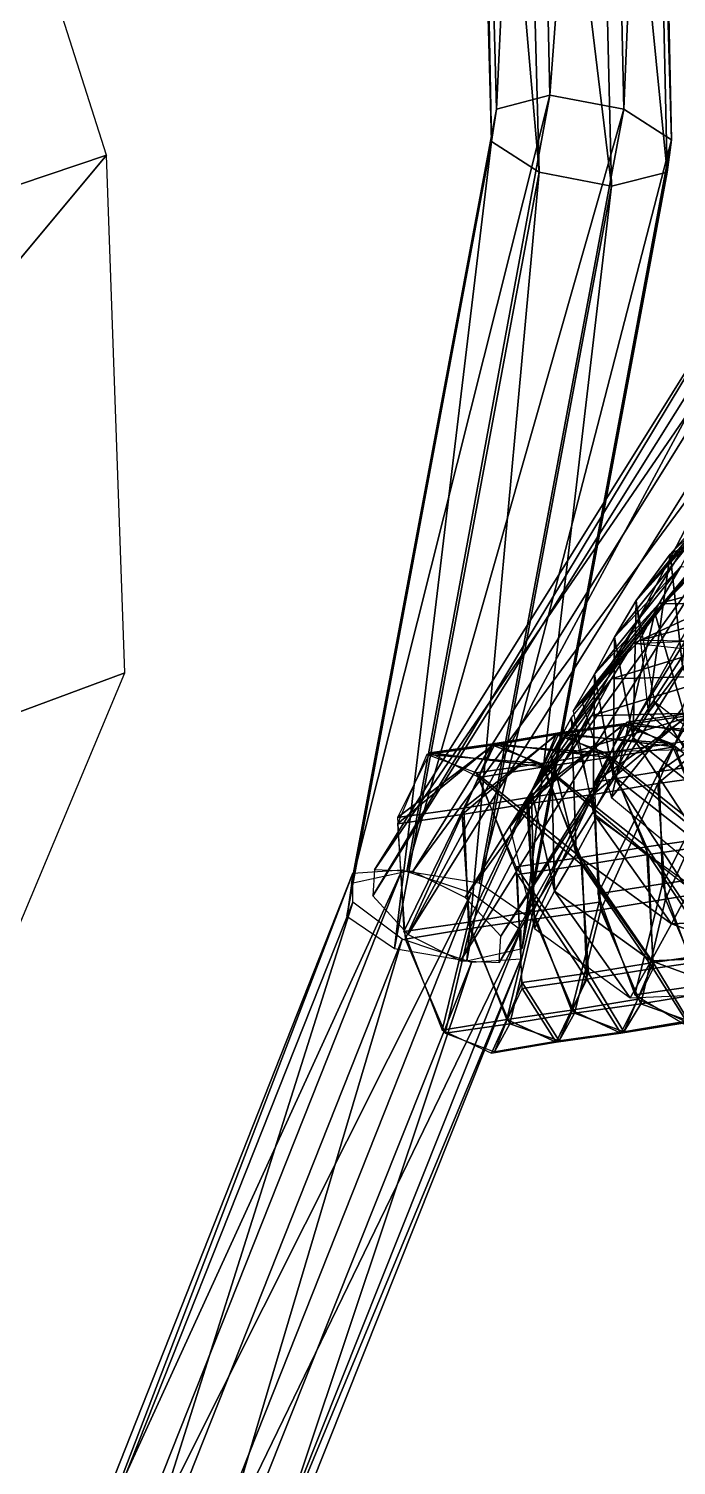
# Model space of a CAD drawing. Extents: x -6.8 to 6.8, y -29 to 29.
# Drawn here: x 0.339 to 1.39, y 4.536 to 6.868 of the extents above; entities that cross this region are included whole.
import ezdxf

# ---------------------------------------------------------------- set-up
doc = ezdxf.new("R2010")
doc.units = 0

msp = doc.modelspace()

# ---------------------------------------------------------------- linework, layer by layer
at = {"layer": 'flower_stems1', "color": 3}
for points in [[(1.35504, 5.91979, 4.92504), (1.59356, 6.1723, 4.9483), (1.43756, 6.01733, 5.06756)], [(1.35504, 5.91979, 4.92504), (1.53503, 6.10229, 4.78253), (1.59356, 6.1723, 4.9483)], [(1.38006, 6.01483, 4.61505), (1.54504, 6.1773, 4.40008), (1.49755, 6.14733, 4.68682)], [(1.38006, 6.01483, 4.61505), (1.41754, 6.03479, 4.37005), (1.54504, 6.1773, 4.40008)], [(1.32513, 5.93981, 4.84753), (1.49755, 6.14733, 4.68682), (1.44006, 6.07232, 4.92004)], [(1.32513, 5.93981, 4.84753), (1.38006, 6.01483, 4.61505), (1.49755, 6.14733, 4.68682)], [(1.40002, 5.76483, 4.82257), (1.53503, 6.10229, 4.78253), (1.35504, 5.91979, 4.92504)], [(1.29003, 5.87982, 4.93981), (1.43005, 6.0548, 4.9555), (1.39752, 5.99481, 5.05004)], [(1.29003, 5.87982, 4.93981), (1.32513, 5.93981, 4.84753), (1.43005, 6.0548, 4.9555)], [(1.23754, 5.77484, 5.09008), (1.43756, 6.01733, 5.06756), (1.32006, 5.86981, 5.23504)], [(1.23754, 5.77484, 5.09008), (1.35504, 5.91979, 4.92504), (1.43756, 6.01733, 5.06756)], [(1.32006, 5.86981, 5.23504), (1.43756, 6.01733, 5.06756), (1.60003, 5.99981, 5.16754)], [(1.40002, 5.83233, 4.56005), (1.41754, 6.03479, 4.37005), (1.38006, 6.01483, 4.61505)], [(1.25756, 5.81982, 5.03503), (1.29003, 5.87982, 4.93981), (1.39752, 5.99481, 5.05004)], [(1.25756, 5.81982, 5.03503), (1.39752, 5.99481, 5.05004), (1.36254, 5.93481, 5.14508)], [(1.32006, 5.86981, 5.23504), (1.60003, 5.99981, 5.16754), (1.48254, 5.85229, 5.33258)], [(1.34454, 5.75732, 4.79254), (1.38006, 6.01483, 4.61505), (1.32513, 5.93981, 4.84753)], [(1.34454, 5.75732, 4.79254), (1.40002, 5.83233, 4.56005), (1.38006, 6.01483, 4.61505)], [(1.36254, 5.93481, 5.14508), (1.39752, 5.99481, 5.05004), (1.57806, 5.9923, 5.11505)], [(1.36254, 5.93481, 5.14508), (1.57806, 5.9923, 5.11505), (1.54254, 5.93231, 5.20721)], [(1.22253, 5.75982, 5.13006), (1.36254, 5.93481, 5.14508), (1.33056, 5.87481, 5.24005)], [(1.22253, 5.75982, 5.13006), (1.25756, 5.81982, 5.03503), (1.36254, 5.93481, 5.14508)], [(1.32006, 5.71655, 4.84753), (1.32513, 5.93981, 4.84753), (1.29003, 5.87982, 4.93981)], [(1.32006, 5.71655, 4.84753), (1.35504, 5.77484, 4.75256), (1.32513, 5.93981, 4.84753)], [(1.33056, 5.87481, 5.24005), (1.36254, 5.93481, 5.14508), (1.54254, 5.93231, 5.20721)], [(1.33056, 5.87481, 5.24005), (1.54254, 5.93231, 5.20721), (1.51007, 5.87231, 5.30255)], [(1.28503, 5.61981, 4.98754), (1.35504, 5.91979, 4.92504), (1.23754, 5.77484, 5.09008)], [(1.28503, 5.61981, 4.98754), (1.40002, 5.76483, 4.82257), (1.35504, 5.91979, 4.92504)], [(1.28753, 5.65484, 4.94128), (1.29003, 5.87982, 4.93981), (1.25756, 5.81982, 5.03503)], [(1.28503, 5.81231, 5.32757), (1.32006, 5.86981, 5.23504), (1.49755, 5.87731, 5.30004)], [(1.28503, 5.81231, 5.32757), (1.49755, 5.87731, 5.30004), (1.46502, 5.81732, 5.39508)], [(1.28753, 5.65484, 4.94128), (1.32006, 5.71655, 4.84753), (1.29003, 5.87982, 4.93981)], [(1.18756, 5.68981, 5.21752), (1.32006, 5.86981, 5.23504), (1.28503, 5.81231, 5.32757)], [(1.18756, 5.68981, 5.21752), (1.22003, 5.74981, 5.12255), (1.32006, 5.86981, 5.23504)], [(1.48754, 5.63232, 4.78503), (1.40002, 5.83233, 4.56005), (1.34454, 5.75732, 4.79254)], [(1.15502, 5.62982, 5.31256), (1.18756, 5.68981, 5.21752), (1.28503, 5.81231, 5.32757)], [(1.15502, 5.62982, 5.31256), (1.28503, 5.81231, 5.32757), (1.25256, 5.75231, 5.42254)], [(1.25506, 5.59478, 5.03753), (1.25756, 5.81982, 5.03503), (1.22253, 5.75982, 5.13006)], [(1.25256, 5.75231, 5.42254), (1.46502, 5.81732, 5.39508), (1.43255, 5.75732, 5.49005)], [(1.25256, 5.75231, 5.42254), (1.28503, 5.81231, 5.32757), (1.46502, 5.81732, 5.39508)], [(1.25506, 5.59478, 5.03753), (1.28753, 5.65484, 4.94128), (1.25756, 5.81982, 5.03503)], [(1.43255, 5.49731, 4.98504), (1.40002, 5.76483, 4.82257), (1.28503, 5.61981, 4.98754)], [(1.47003, 5.59729, 4.82757), (1.35504, 5.77484, 4.75256), (1.32006, 5.71655, 4.84753)], [(1.47003, 5.59729, 4.82757), (1.50506, 5.65728, 4.73254), (1.35504, 5.77484, 4.75256)], [(1.36004, 5.64233, 5.2066), (1.51257, 5.76983, 5.31005), (1.40753, 5.75231, 5.35504)], [(1.36004, 5.64233, 5.2066), (1.46502, 5.65728, 5.16253), (1.51257, 5.76983, 5.31005)], [(1.36254, 5.66229, 5.22253), (1.52252, 5.77484, 5.33258), (1.41754, 5.75732, 5.37756)], [(1.36254, 5.66229, 5.22253), (1.46752, 5.6773, 5.17504), (1.52252, 5.77484, 5.33258)], [(1.12005, 5.57232, 5.40502), (1.25256, 5.75231, 5.42254), (1.22003, 5.69232, 5.51757)], [(1.12005, 5.57232, 5.40502), (1.15502, 5.62982, 5.31256), (1.25256, 5.75231, 5.42254)], [(1.14752, 5.6098, 5.30004), (1.25506, 5.62481, 5.25506), (1.30255, 5.7373, 5.40258)], [(1.14752, 5.6098, 5.30004), (1.30255, 5.7373, 5.40258), (1.19506, 5.72204, 5.44708)], [(1.15002, 5.61981, 5.30755), (1.25506, 5.63482, 5.26007), (1.30755, 5.7398, 5.41253)], [(1.15002, 5.61981, 5.30755), (1.30755, 5.7398, 5.41253), (1.20007, 5.72479, 5.46008)], [(1.22753, 5.52734, 5.12756), (1.22003, 5.74981, 5.12255), (1.18756, 5.68981, 5.21752)], [(1.19506, 5.72204, 5.44708), (1.30255, 5.7373, 5.40258), (1.38256, 5.70733, 5.57257)], [(1.20007, 5.72479, 5.46008), (1.30755, 5.7398, 5.41253), (1.38757, 5.70233, 5.58258)], [(1.22003, 5.69232, 5.51757), (1.43255, 5.75732, 5.49005), (1.39752, 5.69732, 5.58508)], [(1.22003, 5.69232, 5.51757), (1.25256, 5.75231, 5.42254), (1.43255, 5.75732, 5.49005)], [(1.22753, 5.52734, 5.12756), (1.26007, 5.58734, 5.03253), (1.22003, 5.74981, 5.12255)], [(1.25506, 5.62481, 5.25506), (1.36004, 5.64233, 5.2066), (1.40753, 5.75231, 5.35504)], [(1.25506, 5.62481, 5.25506), (1.40753, 5.75231, 5.35504), (1.30255, 5.7373, 5.40258)], [(1.25756, 5.64483, 5.26757), (1.36254, 5.66229, 5.22253), (1.41754, 5.75732, 5.37756)], [(1.25756, 5.64483, 5.26757), (1.41754, 5.75732, 5.37756), (1.31005, 5.7423, 5.42504)], [(1.30255, 5.7373, 5.40258), (1.40753, 5.75231, 5.35504), (1.48754, 5.72534, 5.52758)], [(1.30255, 5.7373, 5.40258), (1.48754, 5.72534, 5.52758), (1.38256, 5.70733, 5.57257)], [(1.31005, 5.7423, 5.42504), (1.41754, 5.75732, 5.37756), (1.49755, 5.71179, 5.54504)], [(1.31005, 5.7423, 5.42504), (1.49755, 5.71179, 5.54504), (1.39257, 5.69482, 5.59008)], [(1.04254, 5.59234, 5.34753), (1.19506, 5.72204, 5.44708), (1.09155, 5.70483, 5.49505)], [(1.04254, 5.59234, 5.34753), (1.14752, 5.6098, 5.30004), (1.19506, 5.72204, 5.44708)], [(1.04504, 5.60229, 5.35253), (1.20007, 5.72479, 5.46008), (1.09606, 5.70733, 5.50506)], [(1.04504, 5.60229, 5.35253), (1.15002, 5.61981, 5.30755), (1.20007, 5.72479, 5.46008)], [(1.09155, 5.70483, 5.49505), (1.19506, 5.72204, 5.44708), (1.27502, 5.69232, 5.62005)], [(1.09606, 5.70733, 5.50506), (1.20007, 5.72479, 5.46008), (1.28002, 5.68481, 5.62756)], [(1.19506, 5.72204, 5.44708), (1.38256, 5.70733, 5.57257), (1.27502, 5.69232, 5.62005)], [(1.20007, 5.72479, 5.46008), (1.38757, 5.70233, 5.58258), (1.28002, 5.68481, 5.62756)], [(1.43756, 5.53729, 4.92004), (1.32006, 5.71655, 4.84753), (1.28753, 5.65484, 4.94128)], [(1.43756, 5.53729, 4.92004), (1.47003, 5.59729, 4.82757), (1.32006, 5.71655, 4.84753)], [(1.38256, 5.70733, 5.57257), (1.48754, 5.72534, 5.52758), (1.55255, 5.57232, 5.62255)], [(0.93756, 5.58734, 5.40008), (1.04504, 5.60229, 5.35253), (1.09606, 5.70733, 5.50506)], [(0.93756, 5.58734, 5.40008), (1.09606, 5.70733, 5.50506), (0.99005, 5.69232, 5.55255)], [(0.93756, 5.57733, 5.39257), (1.09155, 5.70483, 5.49505), (0.98504, 5.68981, 5.54003)], [(0.93756, 5.57733, 5.39257), (1.04254, 5.59234, 5.34753), (1.09155, 5.70483, 5.49505)], [(0.98504, 5.68981, 5.54003), (1.09155, 5.70483, 5.49505), (1.17004, 5.6748, 5.66503)], [(0.98504, 5.68981, 5.54003), (1.17004, 5.6748, 5.66503), (1.06506, 5.65979, 5.71081)], [(0.99005, 5.69232, 5.55255), (1.09606, 5.70733, 5.50506), (1.17504, 5.66979, 5.67504)], [(0.99005, 5.69232, 5.55255), (1.17504, 5.66979, 5.67504), (1.07006, 5.65234, 5.72003)], [(1.09155, 5.70483, 5.49505), (1.27502, 5.69232, 5.62005), (1.17004, 5.6748, 5.66503)], [(1.09606, 5.70733, 5.50506), (1.28002, 5.68481, 5.62756), (1.17504, 5.66979, 5.67504)], [(1.19256, 5.46807, 5.22253), (1.18756, 5.68981, 5.21752), (1.15502, 5.62982, 5.31256)], [(1.17004, 5.6748, 5.66503), (1.27502, 5.69232, 5.62005), (1.34155, 5.53979, 5.71282)], [(1.19256, 5.46807, 5.22253), (1.22753, 5.52734, 5.12756), (1.18756, 5.68981, 5.21752)], [(1.27502, 5.69232, 5.62005), (1.38256, 5.70733, 5.57257), (1.44757, 5.5548, 5.66754)], [(1.27502, 5.69232, 5.62005), (1.44757, 5.5548, 5.66754), (1.34155, 5.53979, 5.71282)], [(1.28002, 5.68481, 5.62756), (1.38757, 5.70233, 5.58258), (1.45007, 5.54229, 5.67004)], [(1.38256, 5.70733, 5.57257), (1.55255, 5.57232, 5.62255), (1.44757, 5.5548, 5.66754)], [(1.06506, 5.65979, 5.71081), (1.17004, 5.6748, 5.66503), (1.23504, 5.52233, 5.75756)], [(1.07006, 5.65234, 5.72003), (1.17504, 5.66979, 5.67504), (1.23754, 5.50982, 5.76007)], [(1.17004, 5.6748, 5.66503), (1.34155, 5.53979, 5.71282), (1.23504, 5.52233, 5.75756)], [(1.17504, 5.66979, 5.67504), (1.28002, 5.68481, 5.62756), (1.34429, 5.52734, 5.71453)], [(1.17504, 5.66979, 5.67504), (1.34429, 5.52734, 5.71453), (1.23754, 5.50982, 5.76007)], [(1.28002, 5.68481, 5.62756), (1.45007, 5.54229, 5.67004), (1.34429, 5.52734, 5.71453)], [(1.36755, 5.47955, 5.16754), (1.46752, 5.6773, 5.17504), (1.36254, 5.66229, 5.22253)], [(1.36755, 5.47955, 5.16754), (1.47253, 5.49481, 5.12005), (1.46752, 5.6773, 5.17504)], [(1.06506, 5.65979, 5.71081), (1.23504, 5.52233, 5.75756), (1.13006, 5.50732, 5.80505)], [(1.07006, 5.65234, 5.72003), (1.23754, 5.50982, 5.76007), (1.13256, 5.49481, 5.80505)], [(1.40252, 5.47955, 5.01507), (1.28753, 5.65484, 4.94128), (1.25506, 5.59478, 5.03753)], [(1.26757, 5.43731, 5.21752), (1.36004, 5.64233, 5.2066), (1.25506, 5.62481, 5.25506)], [(1.26257, 5.46356, 5.21258), (1.36254, 5.66229, 5.22253), (1.25756, 5.64483, 5.26757)], [(1.26257, 5.46356, 5.21258), (1.36755, 5.47955, 5.16754), (1.36254, 5.66229, 5.22253)], [(1.26757, 5.43731, 5.21752), (1.37255, 5.45483, 5.17004), (1.36004, 5.64233, 5.2066)], [(1.40252, 5.47955, 5.01507), (1.43756, 5.53729, 4.92004), (1.28753, 5.65484, 4.94128)], [(1.37255, 5.45483, 5.17004), (1.46502, 5.65728, 5.16253), (1.36004, 5.64233, 5.2066)], [(1.37255, 5.45483, 5.17004), (1.47753, 5.47204, 5.12506), (1.46502, 5.65728, 5.16253)], [(1.05255, 5.41729, 5.30755), (1.15002, 5.61981, 5.30755), (1.04504, 5.60229, 5.35253)], [(1.05255, 5.41729, 5.30755), (1.15753, 5.43481, 5.26007), (1.15002, 5.61981, 5.30755)], [(1.16003, 5.40728, 5.31506), (1.15502, 5.62982, 5.31256), (1.12005, 5.57232, 5.40502)], [(1.16003, 5.4223, 5.26257), (1.25506, 5.62481, 5.25506), (1.14752, 5.6098, 5.30004)], [(1.15753, 5.43481, 5.26007), (1.25506, 5.63482, 5.26007), (1.15002, 5.61981, 5.30755)], [(1.16003, 5.40728, 5.31506), (1.19256, 5.46807, 5.22253), (1.15502, 5.62982, 5.31256)], [(1.15753, 5.43481, 5.26007), (1.26507, 5.44982, 5.21508), (1.25506, 5.63482, 5.26007)], [(1.16003, 5.4223, 5.26257), (1.26757, 5.43731, 5.21752), (1.25506, 5.62481, 5.25506)], [(0.94757, 5.40234, 5.35504), (1.04504, 5.60229, 5.35253), (0.93756, 5.58734, 5.40008)], [(0.94757, 5.40234, 5.35504), (1.05255, 5.41729, 5.30755), (1.04504, 5.60229, 5.35253)], [(1.05505, 5.40728, 5.31005), (1.14752, 5.6098, 5.30004), (1.04254, 5.59234, 5.34753)], [(1.05505, 5.40728, 5.31005), (1.16003, 5.4223, 5.26257), (1.14752, 5.6098, 5.30004)], [(0.95007, 5.38983, 5.35504), (1.04254, 5.59234, 5.34753), (0.93756, 5.57733, 5.39257)], [(0.95007, 5.38983, 5.35504), (1.05505, 5.40728, 5.31005), (1.04254, 5.59234, 5.34753)], [(1.38256, 5.41479, 5.11254), (1.26007, 5.58734, 5.03253), (1.22753, 5.52734, 5.12756)], [(1.38256, 5.41479, 5.11254), (1.41503, 5.47583, 5.01757), (1.26007, 5.58734, 5.03253)], [(1.34155, 5.53979, 5.71282), (1.44757, 5.5548, 5.66754), (1.45758, 5.3673, 5.63006)], [(1.3493, 5.35479, 5.20483), (1.22753, 5.52734, 5.12756), (1.19256, 5.46807, 5.22253)], [(1.3493, 5.35479, 5.20483), (1.38256, 5.41479, 5.11254), (1.22753, 5.52734, 5.12756)], [(1.23504, 5.52233, 5.75756), (1.34155, 5.53979, 5.71282), (1.35253, 5.35229, 5.67755)], [(1.23754, 5.50982, 5.76007), (1.34429, 5.52734, 5.71453), (1.35253, 5.34234, 5.67004)], [(1.34155, 5.53979, 5.71282), (1.45758, 5.3673, 5.63006), (1.35253, 5.35229, 5.67755)], [(1.34429, 5.52734, 5.71453), (1.45007, 5.54229, 5.67004), (1.45758, 5.35729, 5.62255)], [(1.34429, 5.52734, 5.71453), (1.45758, 5.35729, 5.62255), (1.35253, 5.34234, 5.67004)], [(1.13006, 5.50732, 5.80505), (1.23504, 5.52233, 5.75756), (1.24755, 5.33483, 5.72155)], [(1.13006, 5.50732, 5.80505), (1.24755, 5.33483, 5.72155), (1.14007, 5.31982, 5.76757)], [(1.13256, 5.49481, 5.80505), (1.23754, 5.50982, 5.76007), (1.24505, 5.32482, 5.71508)], [(1.23504, 5.52233, 5.75756), (1.35253, 5.35229, 5.67755), (1.24755, 5.33483, 5.72155)], [(1.23754, 5.50982, 5.76007), (1.35253, 5.34234, 5.67004), (1.24505, 5.32482, 5.71508)], [(1.13256, 5.49481, 5.80505), (1.24505, 5.32482, 5.71508), (1.14007, 5.30981, 5.76007)], [(1.32257, 5.2998, 5.29254), (1.36755, 5.47955, 5.16754), (1.26257, 5.46356, 5.21258)], [(1.32257, 5.2998, 5.29254), (1.42755, 5.31481, 5.24755), (1.36755, 5.47955, 5.16754)], [(1.42755, 5.31481, 5.24755), (1.47253, 5.49481, 5.12005), (1.36755, 5.47955, 5.16754)], [(1.31506, 5.29479, 5.30004), (1.19256, 5.46807, 5.22253), (1.16003, 5.40728, 5.31506)], [(1.31506, 5.29479, 5.30004), (1.3493, 5.35479, 5.20483), (1.19256, 5.46807, 5.22253)], [(1.43756, 5.3023, 5.26507), (1.47753, 5.47204, 5.12506), (1.37255, 5.45483, 5.17004)], [(1.56005, 5.4223, 5.18005), (1.41503, 5.47583, 5.01757), (1.38256, 5.41479, 5.11254)], [(1.11505, 5.25982, 5.39508), (1.15753, 5.43481, 5.26007), (1.05255, 5.41729, 5.30755)], [(1.11505, 5.25982, 5.39508), (1.22003, 5.27484, 5.34753), (1.15753, 5.43481, 5.26007)], [(1.22003, 5.27484, 5.34753), (1.26507, 5.44982, 5.21508), (1.15753, 5.43481, 5.26007)], [(1.22503, 5.26983, 5.35754), (1.26757, 5.43731, 5.21752), (1.16003, 5.4223, 5.26257)], [(1.22003, 5.27484, 5.34753), (1.32757, 5.29229, 5.30255), (1.26507, 5.44982, 5.21508)], [(1.22503, 5.26983, 5.35754), (1.33258, 5.28479, 5.31005), (1.26757, 5.43731, 5.21752)], [(1.33258, 5.28479, 5.31005), (1.37255, 5.45483, 5.17004), (1.26757, 5.43731, 5.21752)], [(1.33258, 5.28479, 5.31005), (1.43756, 5.3023, 5.26507), (1.37255, 5.45483, 5.17004)], [(1.01007, 5.2423, 5.44006), (1.05255, 5.41729, 5.30755), (0.94757, 5.40234, 5.35504)], [(1.01007, 5.2423, 5.44006), (1.11505, 5.25982, 5.39508), (1.05255, 5.41729, 5.30755)], [(1.12005, 5.25231, 5.40502), (1.16003, 5.4223, 5.26257), (1.05505, 5.40728, 5.31005)], [(1.12005, 5.25231, 5.40502), (1.22503, 5.26983, 5.35754), (1.16003, 5.4223, 5.26257)], [(1.52752, 5.3623, 5.27258), (1.38256, 5.41479, 5.11254), (1.3493, 5.35479, 5.20483)], [(1.52752, 5.3623, 5.27258), (1.56005, 5.4223, 5.18005), (1.38256, 5.41479, 5.11254)], [(1.01507, 5.2373, 5.44903), (1.05505, 5.40728, 5.31005), (0.95007, 5.38983, 5.35504)], [(1.01507, 5.2373, 5.44903), (1.12005, 5.25231, 5.40502), (1.05505, 5.40728, 5.31005)], [(1.35253, 5.35229, 5.67755), (1.45758, 5.3673, 5.63006), (1.41003, 5.25732, 5.48254)], [(1.24505, 5.32482, 5.71508), (1.35253, 5.34234, 5.67004), (1.30004, 5.2373, 5.51757)], [(1.24755, 5.33483, 5.72155), (1.35253, 5.35229, 5.67755), (1.30505, 5.2398, 5.53002)], [(1.35253, 5.34234, 5.67004), (1.40753, 5.25482, 5.47253), (1.30004, 5.2373, 5.51757)], [(1.35253, 5.35229, 5.67755), (1.41003, 5.25732, 5.48254), (1.30505, 5.2398, 5.53002)], [(1.49255, 5.3023, 5.36755), (1.3493, 5.35479, 5.20483), (1.31506, 5.29479, 5.30004)], [(1.49255, 5.3023, 5.36755), (1.52752, 5.3623, 5.27258), (1.3493, 5.35479, 5.20483)], [(1.35253, 5.34234, 5.67004), (1.45758, 5.35729, 5.62255), (1.40753, 5.25482, 5.47253)], [(1.14007, 5.31982, 5.76757), (1.20007, 5.22503, 5.57507), (1.09478, 5.20733, 5.62255)], [(1.14007, 5.31982, 5.76757), (1.24755, 5.33483, 5.72155), (1.20007, 5.22503, 5.57507)], [(1.14007, 5.30981, 5.76007), (1.24505, 5.32482, 5.71508), (1.19506, 5.22259, 5.56506)], [(1.24505, 5.32482, 5.71508), (1.30004, 5.2373, 5.51757), (1.19506, 5.22259, 5.56506)], [(1.24755, 5.33483, 5.72155), (1.30505, 5.2398, 5.53002), (1.20007, 5.22503, 5.57507)], [(1.14007, 5.30981, 5.76007), (1.19506, 5.22259, 5.56506), (1.09027, 5.20483, 5.61004)], [(1.40252, 5.25231, 5.46008), (1.42755, 5.31481, 5.24755), (1.32257, 5.2998, 5.29254)], [(1.41003, 5.25732, 5.48254), (1.43756, 5.3023, 5.26507), (1.33258, 5.28479, 5.31005)], [(1.19506, 5.22259, 5.56506), (1.22003, 5.27484, 5.34753), (1.11505, 5.25982, 5.39508)], [(1.20007, 5.22503, 5.57507), (1.22503, 5.26983, 5.35754), (1.12005, 5.25231, 5.40502)], [(1.19506, 5.22259, 5.56506), (1.30004, 5.2373, 5.51757), (1.22003, 5.27484, 5.34753)], [(1.20007, 5.22503, 5.57507), (1.30505, 5.2398, 5.53002), (1.22503, 5.26983, 5.35754)], [(1.30004, 5.2373, 5.51757), (1.32757, 5.29229, 5.30255), (1.22003, 5.27484, 5.34753)], [(1.30505, 5.2398, 5.53002), (1.33258, 5.28479, 5.31005), (1.22503, 5.26983, 5.35754)], [(1.30004, 5.2373, 5.51757), (1.40753, 5.25482, 5.47253), (1.32757, 5.29229, 5.30255)], [(1.30505, 5.2398, 5.53002), (1.41003, 5.25732, 5.48254), (1.33258, 5.28479, 5.31005)], [(1.09027, 5.20483, 5.61004), (1.11505, 5.25982, 5.39508), (1.01007, 5.2423, 5.44006)], [(1.09478, 5.20733, 5.62255), (1.12005, 5.25231, 5.40502), (1.01507, 5.2373, 5.44903)], [(1.09027, 5.20483, 5.61004), (1.19506, 5.22259, 5.56506), (1.11505, 5.25982, 5.39508)], [(1.09478, 5.20733, 5.62255), (1.20007, 5.22503, 5.57507), (1.12005, 5.25231, 5.40502)]]:
    msp.add_3dface(points, dxfattribs=at)
at = {"layer": 'leaves2', "color": 3}
for points in [[(0.46502, 6.66229, 7.30004), (0.16253, 7.6098, 7.66503), (-0.71496, 6.26483, 7.59252)], [(-0.56243, 5.4298, 7.20922), (0.46502, 6.66229, 7.30004), (-0.71496, 6.26483, 7.59252)], [(-0.56243, 5.4298, 7.20922), (0.49505, 5.82232, 7.03753), (0.46502, 6.66229, 7.30004)], [(-0.56243, 5.4298, 7.20922), (0.21502, 5.15484, 7.29504), (0.49505, 5.82232, 7.03753)]]:
    msp.add_3dface(points, dxfattribs=at)
at = {"layer": 'stems3', "color": 3}
for points in [[(1.09832, 6.7373, 5.02758), (1.06506, 7.95233, 4.32757), (1.15753, 7.9923, 4.39257)], [(1.09832, 6.7373, 5.02758), (1.15753, 7.9923, 4.39257), (1.18505, 6.75982, 5.10504)], [(1.18505, 6.75982, 5.10504), (1.15753, 7.9923, 4.39257), (1.27752, 7.9923, 4.38507)], [(1.18505, 6.75982, 5.10504), (1.27752, 7.9923, 4.38507), (1.30505, 6.7373, 5.10754)], [(1.30505, 6.7373, 5.10754), (1.27752, 7.9923, 4.38507), (1.35504, 7.94732, 4.30505)], [(1.09027, 6.68481, 4.92004), (1.05755, 7.89233, 4.22253), (1.06506, 7.95233, 4.32757)], [(1.09027, 6.68481, 4.92004), (1.06506, 7.95233, 4.32757), (1.09832, 6.7373, 5.02758)], [(1.30505, 6.7373, 5.10754), (1.35504, 7.94732, 4.30505), (1.38256, 6.68731, 5.03253)], [(1.38256, 6.68731, 5.03253), (1.35504, 7.94732, 4.30505), (1.34777, 7.88732, 4.20104)], [(1.16754, 6.63482, 4.84503), (1.05755, 7.89233, 4.22253), (1.09027, 6.68481, 4.92004)], [(1.16754, 6.63482, 4.84503), (1.13507, 7.84979, 4.14257), (1.05755, 7.89233, 4.22253)], [(1.37506, 6.63482, 4.92504), (1.34777, 7.88732, 4.20104), (1.25506, 7.84729, 4.13507)], [(1.38256, 6.68731, 5.03253), (1.34777, 7.88732, 4.20104), (1.37506, 6.63482, 4.92504)], [(1.28503, 6.6123, 4.84753), (1.13507, 7.84979, 4.14257), (1.16754, 6.63482, 4.84503)], [(1.28503, 6.6123, 4.84753), (1.25506, 7.84729, 4.13507), (1.13507, 7.84979, 4.14257)], [(1.37506, 6.63482, 4.92504), (1.25506, 7.84729, 4.13507), (1.28503, 6.6123, 4.84753)], [(0.86254, 5.48004, 5.65502), (1.09832, 6.7373, 5.02758), (1.18505, 6.75982, 5.10504)], [(0.86254, 5.48004, 5.65502), (1.18505, 6.75982, 5.10504), (0.95257, 5.49981, 5.72979)], [(0.95257, 5.49981, 5.72979), (1.18505, 6.75982, 5.10504), (1.30505, 6.7373, 5.10754)], [(0.85504, 5.4273, 5.54504), (1.09832, 6.7373, 5.02758), (0.86254, 5.48004, 5.65502)], [(0.85504, 5.4273, 5.54504), (1.09027, 6.68481, 4.92004), (1.09832, 6.7373, 5.02758)], [(0.95257, 5.49981, 5.72979), (1.30505, 6.7373, 5.10754), (1.07006, 5.48059, 5.73156)], [(1.07006, 5.48059, 5.73156), (1.30505, 6.7373, 5.10754), (1.38256, 6.68731, 5.03253)], [(0.93255, 5.37481, 5.47003), (1.09027, 6.68481, 4.92004), (0.85504, 5.4273, 5.54504)], [(0.93255, 5.37481, 5.47003), (1.16754, 6.63482, 4.84503), (1.09027, 6.68481, 4.92004)], [(1.07006, 5.48059, 5.73156), (1.38256, 6.68731, 5.03253), (1.14752, 5.4273, 5.65753)], [(1.14752, 5.4273, 5.65753), (1.38256, 6.68731, 5.03253), (1.37506, 6.63482, 4.92504)], [(1.05004, 5.35479, 5.47253), (1.16754, 6.63482, 4.84503), (0.93255, 5.37481, 5.47003)], [(1.05004, 5.35479, 5.47253), (1.28503, 6.6123, 4.84753), (1.16754, 6.63482, 4.84503)], [(1.14007, 5.37481, 5.55004), (1.37506, 6.63482, 4.92504), (1.28503, 6.6123, 4.84753)], [(1.14752, 5.4273, 5.65753), (1.37506, 6.63482, 4.92504), (1.14007, 5.37481, 5.55004)], [(1.14007, 5.37481, 5.55004), (1.28503, 6.6123, 4.84753), (1.05004, 5.35479, 5.47253)], [(0.89752, 5.46002, 5.53503), (1.54504, 6.53479, 5.10003), (0.90002, 5.50231, 5.62255)], [(0.89752, 5.46002, 5.53503), (1.54254, 6.4898, 5.01257), (1.54504, 6.53479, 5.10003)], [(0.90002, 5.50231, 5.62255), (1.54504, 6.53479, 5.10003), (1.60754, 6.53228, 5.17504)], [(0.90002, 5.50231, 5.62255), (1.60754, 6.53228, 5.17504), (0.96252, 5.49981, 5.69757)], [(0.96252, 5.49981, 5.69757), (1.60754, 6.53228, 5.17504), (1.69256, 6.4898, 5.19256)], [(0.95507, 5.39733, 5.48754), (1.54254, 6.4898, 5.01257), (0.89752, 5.46002, 5.53503)], [(0.95507, 5.39733, 5.48754), (1.60003, 6.4298, 4.96258), (1.54254, 6.4898, 5.01257)], [(0.96252, 5.49981, 5.69757), (1.69256, 6.4898, 5.19256), (1.04754, 5.45733, 5.71606)], [(1.04754, 5.45733, 5.71606), (1.69256, 6.4898, 5.19256), (1.75006, 6.4273, 5.14508)], [(1.04003, 5.35479, 5.50506), (1.60003, 6.4298, 4.96258), (0.95507, 5.39733, 5.48754)], [(1.04003, 5.35479, 5.50506), (1.68505, 6.38482, 4.98254), (1.60003, 6.4298, 4.96258)], [(1.04754, 5.45733, 5.71606), (1.75006, 6.4273, 5.14508), (1.10504, 5.39483, 5.66754)], [(1.10504, 5.39483, 5.66754), (1.75006, 6.4273, 5.14508), (1.74755, 6.38482, 5.05755)], [(1.10253, 5.35229, 5.58007), (1.68505, 6.38482, 4.98254), (1.04003, 5.35479, 5.50506)], [(1.10504, 5.39483, 5.66754), (1.74755, 6.38482, 5.05755), (1.10253, 5.35229, 5.58007)], [(1.10253, 5.35229, 5.58007), (1.74755, 6.38482, 5.05755), (1.68505, 6.38482, 4.98254)], [(0.37005, 4.24481, 6.15753), (0.86505, 5.49731, 5.63757), (0.94506, 5.50231, 5.72631)], [(0.37005, 4.24481, 6.15753), (0.94506, 5.50231, 5.72631), (0.45007, 4.25482, 6.24505)], [(0.37005, 4.20233, 6.04504), (0.86505, 5.49731, 5.63757), (0.37005, 4.24481, 6.15753)], [(0.37005, 4.20233, 6.04504), (0.86505, 5.44982, 5.52758), (0.86505, 5.49731, 5.63757)], [(0.45007, 4.25482, 6.24505), (0.94506, 5.50231, 5.72631), (1.05755, 5.46508, 5.74005)], [(0.45007, 4.25482, 6.24505), (1.05755, 5.46508, 5.74005), (0.56756, 4.22955, 6.25506)], [(0.56756, 4.22955, 6.25506), (1.05755, 5.46508, 5.74005), (1.13757, 5.40484, 5.67755)], [(0.45507, 4.15484, 5.97308), (0.86505, 5.44982, 5.52758), (0.37005, 4.20233, 6.04504)], [(0.45507, 4.15484, 5.97308), (0.94506, 5.38983, 5.46008), (0.86505, 5.44982, 5.52758)], [(0.57006, 4.12982, 5.98254), (0.94506, 5.38983, 5.46008), (0.45507, 4.15484, 5.97308)], [(0.56756, 4.22955, 6.25506), (1.13757, 5.40484, 5.67755), (0.65002, 4.18231, 6.18255)], [(0.57006, 4.12982, 5.98254), (1.05755, 5.35229, 5.47503), (0.94506, 5.38983, 5.46008)], [(0.65002, 4.18231, 6.18255), (1.13757, 5.40484, 5.67755), (1.13757, 5.35729, 5.56506)], [(0.65252, 4.13983, 6.07006), (1.05755, 5.35229, 5.47503), (0.57006, 4.12982, 5.98254)], [(0.65002, 4.18231, 6.18255), (1.13757, 5.35729, 5.56506), (0.65252, 4.13983, 6.07006)], [(0.65252, 4.13983, 6.07006), (1.13757, 5.35729, 5.56506), (1.05755, 5.35229, 5.47503)]]:
    msp.add_3dface(points, dxfattribs=at)

doc.saveas('drawing.dxf')
